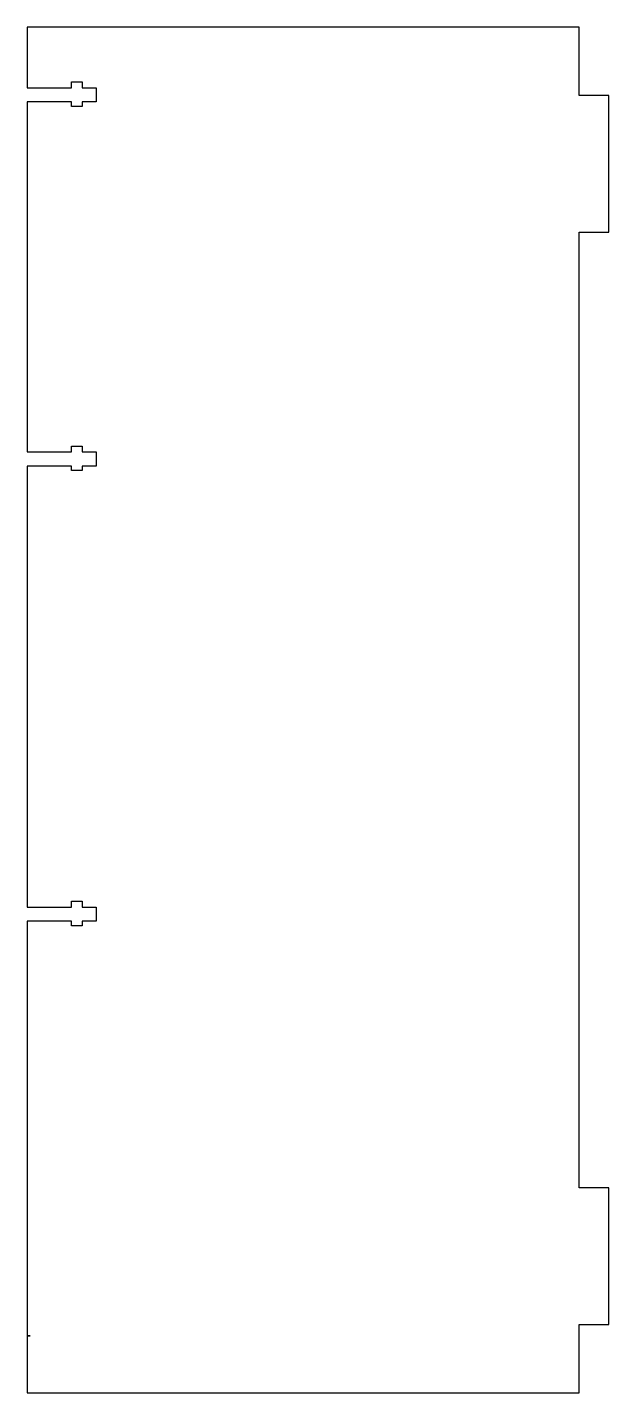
# Model space of a CAD drawing. Header units: millimetres. Extents: x -243 to -115, y 0 to 300.
import ezdxf

# ---------------------------------------------------------------- set-up
doc = ezdxf.new("R2010")
doc.units = ezdxf.units.MM
doc.layers.get('0').update_dxf_attribs({"linetype": 'CONTINUOUS'})

msp = doc.modelspace()

# ---------------------------------------------------------------- linework, layer by layer
msp.add_lwpolyline([(-233.36, 283.61), (-243.09, 283.61), (-243.09, 206.71), (-233.36, 206.71), (-233.36, 208), (-231.06, 208), (-231.06, 206.71), (-228, 206.71), (-228, 203.61), (-231.06, 203.61), (-231.06, 202.6), (-233.36, 202.6), (-233.36, 203.61), (-243.09, 203.61), (-243.09, 106.71), (-233.36, 106.71), (-233.36, 108), (-231.06, 108), (-231.06, 106.71), (-228, 106.71), (-228, 103.61), (-231.06, 103.61), (-231.06, 102.6), (-233.36, 102.6), (-233.36, 103.61), (-243.09, 103.61), (-243.09, 12.51), (-242.5, 12.51), (-242.5, 12.5), (-243.09, 12.5), (-243.09, 0), (-121.97, 0), (-121.97, 15), (-115.47, 15), (-115.47, 45), (-121.97, 45), (-121.97, 255), (-115.47, 255), (-115.47, 285), (-121.97, 285), (-121.97, 300), (-243.09, 300), (-243.09, 286.71), (-233.36, 286.71), (-233.36, 288), (-231.06, 288), (-231.06, 286.71), (-228, 286.71), (-228, 283.61), (-231.06, 283.61), (-231.06, 282.6), (-233.36, 282.6)], close=True)

doc.saveas('drawing.dxf')
